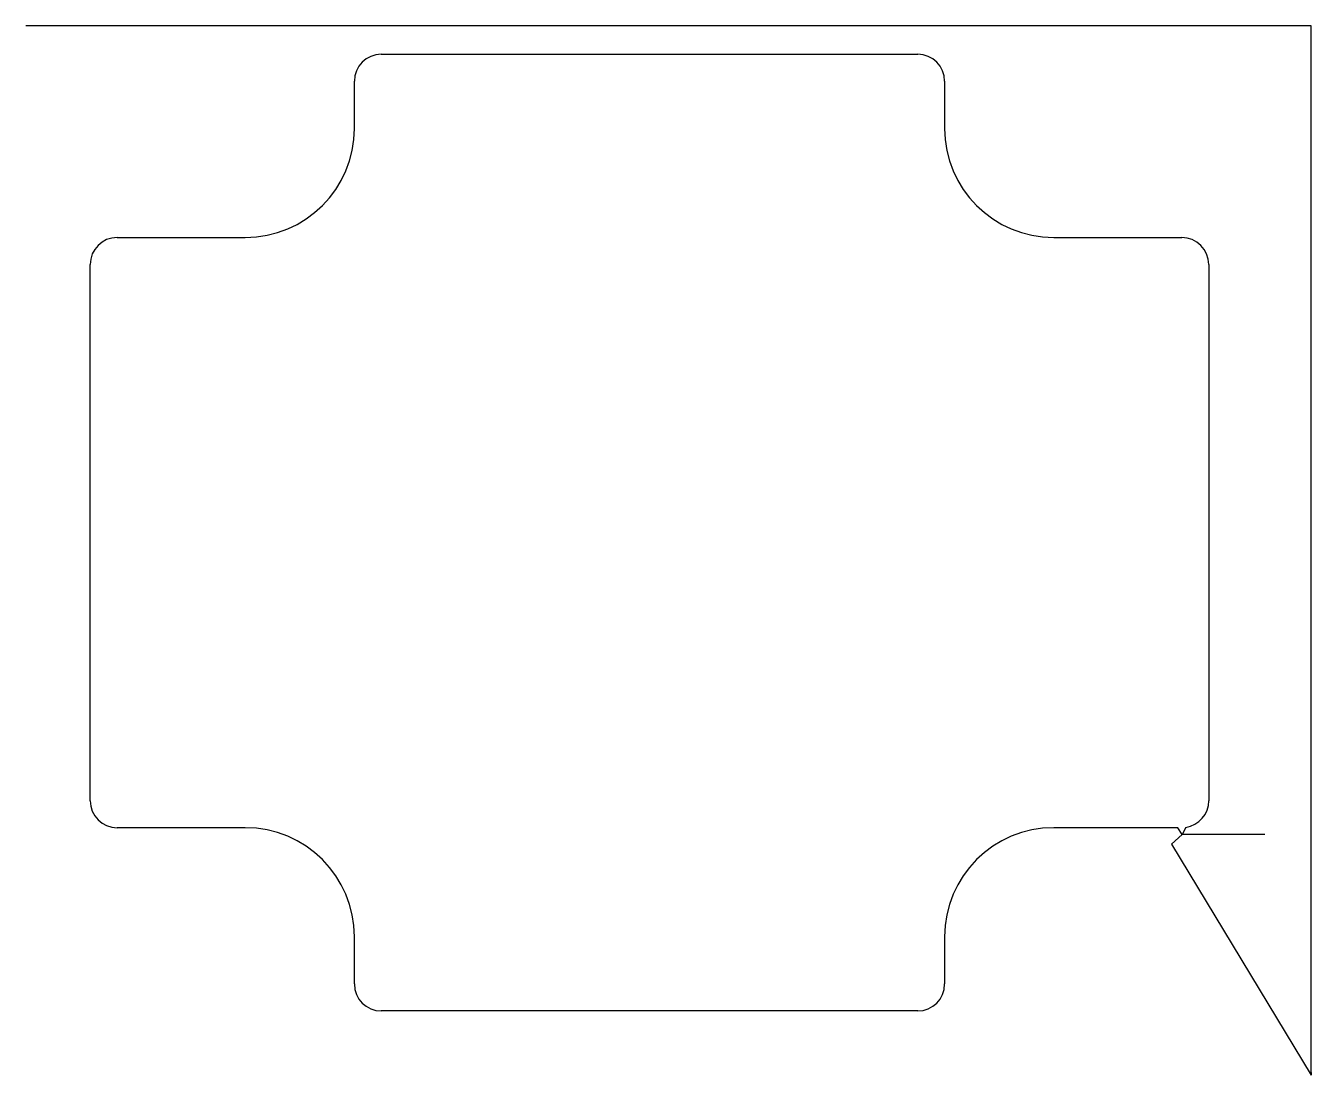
# Model space of a CAD drawing. Header units: metres. Extents: x 725 to 1202, y 0 to 389.
import ezdxf

# ---------------------------------------------------------------- set-up
doc = ezdxf.new("R2010")
doc.units = ezdxf.units.M

msp = doc.modelspace()

# ---------------------------------------------------------------- linework, layer by layer
at = {"layer": 'TOOL_0'}
for p, q in [((726.267, 389.491), (725.267, 389.491)), ((1202.226, 389.491), (726.267, 389.491)), ((1202.226, 1), (1202.226, 389.491)), ((857.194, 378.89), (1056.194, 378.89)), ((847.194, 351.39), (847.194, 368.89)), ((1066.194, 368.89), (1066.194, 351.39)), ((759.194, 310.89), (806.694, 310.89)), ((1106.694, 310.89), (1154.194, 310.89)), ((749.194, 101.89), (749.194, 300.89)), ((1164.194, 300.89), (1164.194, 101.89)), ((806.694, 91.89), (759.194, 91.89)), ((1152.692, 91.89), (1106.694, 91.89)), ((1154.288, 89.348), (1152.692, 91.89)), ((1155.69, 92.002), (1154.289, 89.348)), ((1154.289, 89.348), (1150.39, 85.797)), ((1184.996, 89.348), (1154.288, 89.348)), ((1150.39, 85.797), (1202.226, 0)), ((847.194, 33.89), (847.194, 51.39)), ((1066.194, 51.39), (1066.194, 33.89)), ((1056.194, 23.89), (857.194, 23.89)), ((1202.226, 0), (1202.226, 1)), ((1202.226, 1), (1202.226, 0)), ((1202.226, 0), (1202.226, 1))]:
    msp.add_line(p, q, dxfattribs=at)
for centre, radius, start, end in [((857.194, 368.89), 10, 90, 180), ((1056.194, 368.89), 10, 0, 90), ((806.694, 351.39), 40.5, 270, 0), ((1106.694, 351.39), 40.5, 180, 270), ((759.194, 300.89), 10, 90, 180), ((1154.194, 300.89), 10, 0, 90), ((759.194, 101.89), 10, 180, 270), ((1154.194, 101.89), 10, 278.60329, 0), ((806.694, 51.39), 40.5, 0, 90), ((1106.694, 51.39), 40.5, 90, 180), ((857.194, 33.89), 10, 180, 270), ((1056.194, 33.89), 10, 270, 0)]:
    msp.add_arc(centre, radius, start, end, dxfattribs=at)

doc.saveas('drawing.dxf')
